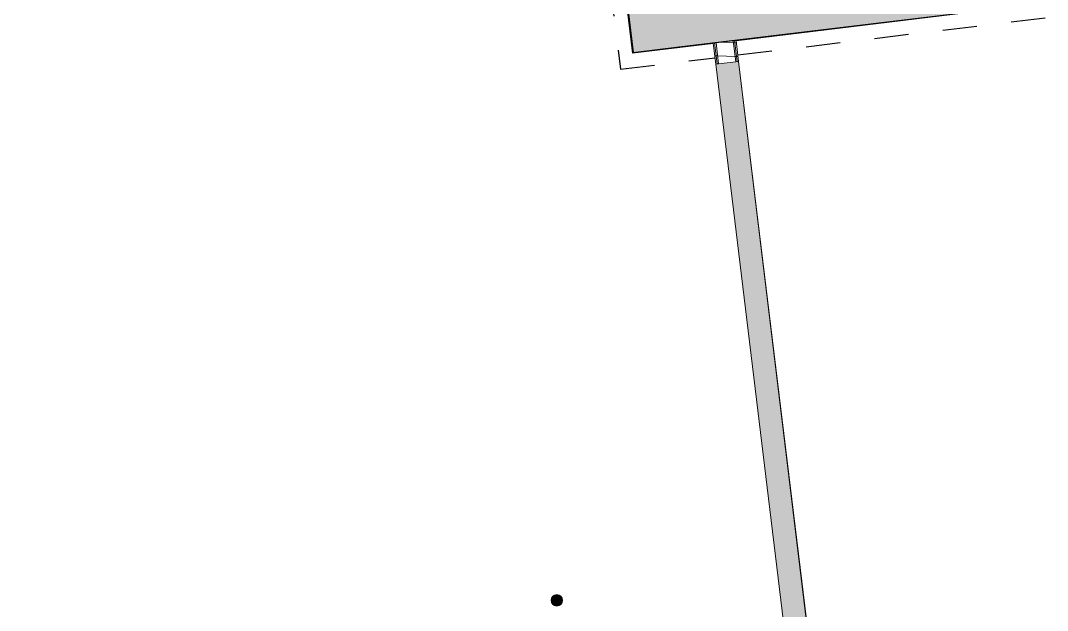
# Model space of a CAD drawing. Header units: metres. Extents: x 400403 to 400526, y 4543947 to 4544120.
# Drawn here: x 400467.5 to 400476.46, y 4543979.72 to 4543984.86 of the extents above; entities that cross this region are included whole.
import ezdxf

# ---------------------------------------------------------------- set-up
doc = ezdxf.new("R2010")
doc.units = ezdxf.units.M
doc.linetypes.add('Dash', pattern=[0.6, 0.3, -0.3])
doc.linetypes.add('Hidden', pattern=[0.6000000000000001, 0.4, -0.2])
doc.layers.add('A_AREA', color=4, linetype='Dash', lineweight=60, true_color=0x00ffff)
doc.layers.add('A_RC', color=7, linetype='Continuous', lineweight=15, true_color=0x007f00)
for name, color, linetype, lineweight in [('A_ELEVATION_2', 7, 'Continuous', 18), ('A_HATCH', 7, 'Continuous', 18), ('A_TEXT_40', 7, 'Continuous', 5), ('A_WALL', 7, 'Continuous', 15), ('G-PLANOTM', 7, 'Continuous', 13)]:
    doc.layers.add(name, color=color, linetype=linetype, lineweight=lineweight)
pattern_1 = [(45, (0, 0), (-0.08838834764831845, 0.08838834764831845), []), (45, (0.08800000000000001, 0), (-0.08838834764831845, 0.08838834764831845), [0.063, -0.031])]
pattern_2 = [(45, (0, 0), (-0.08485281374238571, 0.08485281374238571), [])]

# ---------------------------------------------------------------- blocks, each defined once
blk = doc.blocks.new('M09-PRT-S24-ZZ-M3-ARC-01_rvt-1-PERON KAT _1_10 _-3_21_ KOTU TUĞLA DUVAR PLANI - 2_2')
at = {"layer": 'A_HATCH', "lineweight": 5, "true_color": 0x787878}
h = blk.add_hatch(dxfattribs=at)
h.set_pattern_fill('FP_3', color=8, style=0, pattern_type=2)
h.set_pattern_definition(pattern_2)
h.paths.add_polyline_path([(135.0828413775882, -20.99342981868733), (135.1710074648608, -20.8720760340119), (135.0197675523105, -20.76219704371374), (134.931601465038, -20.88355082838918)], flags=0)
h.paths.add_polyline_path([(130.061269573397, -17.34515185918493), (130.1494356606695, -17.2237980745095), (129.9998878086565, -17.11514840192395), (129.9117217213839, -17.23650218659938)], flags=0)
at = {"layer": 'A_WALL', "lineweight": 5, "true_color": 0xc0c0c0}
for points in [[(129.8970273735052, -17.2567278173786), (130.0145821565352, -17.0949227711447), (130.012352033622, -17.09330253975327), (129.8947949831519, -17.25510593864413)], [(134.9169071171592, -20.90377645916841), (135.0344619001892, -20.74197141293449), (130.1641300085483, -17.20357244373025), (130.0465752255183, -17.36537748996415), (134.9101171516186, -20.89884340581512)]]:
    blk.add_hatch(color=9, dxfattribs=at).paths.add_polyline_path(points, flags=0)
at = {"layer": 'A_WALL', "true_color": 0x787878}
h = blk.add_hatch(dxfattribs=at)
h.set_pattern_fill('FP_3', color=8, style=0, pattern_type=2)
h.set_pattern_definition(pattern_2)
h.paths.add_polyline_path([(135.1783546388002, -20.86196321862228), (135.1857018127396, -20.85185040323267), (135.0344619001892, -20.7419714129345), (135.0271147262499, -20.75208422832413), (135.1051261652191, -20.80876118615292)], flags=0)
h.paths.add_polyline_path([(130.1567828346089, -17.21368525911988), (130.1641300085483, -17.20357244373027), (130.0145821565352, -17.0949227711447), (130.0072349825959, -17.10503558653432)], flags=0)
h = blk.add_hatch(dxfattribs=at)
h.set_pattern_fill('FP_3', color=8, style=0, pattern_type=2)
h.set_pattern_definition(pattern_2)
h.paths.add_polyline_path([(135.1710074648608, -20.8720760340119), (135.1783546388002, -20.86196321862228), (135.0271147262499, -20.75208422832413), (135.0197675523105, -20.76219704371374), (135.1051261652191, -20.82421187856449)], flags=0)
h.paths.add_polyline_path([(130.1494356606695, -17.2237980745095), (130.1567828346089, -17.21368525911988), (130.0072349825959, -17.10503558653432), (129.9998878086565, -17.11514840192395)], flags=0)
h = blk.add_hatch(dxfattribs=at)
h.set_pattern_fill('FP_3', color=8, style=0, pattern_type=2)
h.set_pattern_definition(pattern_2)
h.paths.add_polyline_path([(135.0681470297095, -21.01365544946659), (135.0754942036488, -21.00354263407698), (134.9242542910986, -20.89366364377879), (134.9169071171592, -20.90377645916841)], flags=0)
h.paths.add_polyline_path([(130.0465752255183, -17.36537748996418), (130.0539223994576, -17.35526467457456), (129.9043745474446, -17.24661500198899), (129.8970273735052, -17.25672781737861)], flags=0)
h = blk.add_hatch(dxfattribs=at)
h.set_pattern_fill('FP_3', color=8, style=0, pattern_type=2)
h.set_pattern_definition(pattern_2)
h.paths.add_polyline_path([(135.0754942036488, -21.00354263407698), (135.0828413775882, -20.99342981868733), (134.931601465038, -20.88355082838918), (134.9242542910986, -20.89366364377879)], flags=0)
h.paths.add_polyline_path([(130.0539223994576, -17.35526467457456), (130.061269573397, -17.34515185918493), (129.9117217213839, -17.23650218659938), (129.9043745474446, -17.24661500198899)], flags=0)
at = {"layer": 'G-PLANOTM', "linetype": 'Hidden', "lineweight": 5, "true_color": 0x787878}
h = blk.add_hatch(dxfattribs=at)
h.set_pattern_fill('FP_1', color=8, style=0, pattern_type=2)
h.set_pattern_definition(pattern_1)
h.paths.add_polyline_path([(134.1412479742359, -29.6089269886127), (134.3779785943796, -29.28309524302497), (130.8966542496296, -26.75376505278377), (130.6599236294859, -27.07959679837148), (133.9790086187555, -29.49105319714001)], flags=0)
h.paths.add_polyline_path([(138.1362405245605, -24.11029146992896), (138.3729711447015, -23.7844597243449), (134.8916467999516, -21.25512953410367), (134.6549161798105, -21.58096127968773), (138.108106289122, -24.08985075139002)], flags=0)
h.paths.add_polyline_path([(125.4873174033058, -23.32147839442627), (125.7240480234495, -22.99564664883854), (117.9112709524608, -17.31933184494001), (117.6745403323171, -17.64516359052775), (125.3454407625345, -23.21839898117536)], flags=0)
h.paths.add_polyline_path([(129.4823099536304, -17.82284287574255), (129.7190405737714, -17.49701113015848), (128.216711112608, -16.40550488554782), (128.1830907608495, -16.54449752862014), (128.1438207743698, -16.68200080509919), (128.0989667077045, -16.81778517674841), (129.4745384329011, -17.81719653542543)], flags=0)
h.paths.add_polyline_path([(122.6704436496562, -12.87373231081864), (122.7857215922579, -12.78911388002414), (122.9043598861741, -12.70927505427352), (123.0261604850349, -12.63434911085109), (121.9062635027827, -11.82069632625998), (121.6695328826416, -12.14652807184403), (122.3619000463445, -12.64956226126866)], flags=0)
h = blk.add_hatch(dxfattribs=at)
h.set_pattern_fill('FP_1', color=8, style=0, pattern_type=2)
h.set_pattern_definition(pattern_1)
h.paths.add_polyline_path([(127.1122468225094, -32.64776968242711), (130.9857625666644, -27.31633264351168), (130.6599236294859, -27.07959679837147), (126.7864078853309, -32.41103383728689), (127.0346170822299, -32.59136837467607)], flags=0)
h.paths.add_polyline_path([(121.6138016591508, -28.65291543334167), (125.4873174033058, -23.32147839442628), (125.1614784661237, -23.0847425492834), (121.2879627219687, -28.4161795881988), (121.5917156076558, -28.63686897765484)], flags=0)
h.paths.add_polyline_path([(135.21748573713, -21.49186537924387), (138.8562134154608, -16.48358638927134), (138.5303744782823, -16.24685054413112), (134.8916467999515, -21.25512953410366), (135.1931043235056, -21.47415124535287)], flags=0)
h.paths.add_polyline_path([(129.7190405737715, -17.49701113015849), (133.3577682521022, -12.48873214018594), (133.0319293149201, -12.25199629504308), (129.3932016365893, -17.26027528501563), (129.5801584177356, -17.39610733741734)], flags=0)
at = {"layer": 'A_AREA', "lineweight": 25}
for p, q in [((130.1185249293763, -17.17043939064013), (133.8416861352853, -12.05095340451436)), ((121.6103248767656, -12.26344103141645), (129.5119622353597, -18.0044857936796)), ((129.5119622353597, -18.0044857936796), (130.0008926703047, -17.33218814889369))]:
    blk.add_line(p, q, dxfattribs=at)
at = {"layer": 'A_ELEVATION_2', "color": 8, "lineweight": 5, "true_color": 0x808080}
for p, q in [((130.0145821565351, -17.09492277114468), (130.0072349825957, -17.1050355865343)), ((130.1641300085482, -17.20357244373025), (130.0145821565351, -17.09492277114468)), ((130.0072349825957, -17.1050355865343), (129.9998878086564, -17.11514840192394)), ((129.9043745474444, -17.24661500198898), (129.8970273735051, -17.25672781737859)), ((129.8970273735051, -17.25672781737859), (130.0465752255182, -17.36537748996416)), ((129.9117217213838, -17.23650218659936), (129.9043745474444, -17.24661500198898)), ((130.1494356606694, -17.22379807450949), (130.1567828346088, -17.21368525911986)), ((130.1567828346088, -17.21368525911986), (130.1641300085482, -17.20357244373025)), ((130.0465752255182, -17.36537748996416), (130.0539223994575, -17.35526467457455)), ((130.0539223994575, -17.35526467457455), (130.0612695733969, -17.34515185918492))]:
    blk.add_line(p, q, dxfattribs=at)
at = {"layer": 'A_ELEVATION_2', "color": 8, "lineweight": 13, "true_color": 0x808080}
for p, q in [((129.9998878086564, -17.11514840192393), (130.1494356606694, -17.22379807450949)), ((130.0072349825957, -17.10503558653431), (130.1567828346088, -17.21368525911986)), ((129.9043745474444, -17.24661500198898), (130.0539223994575, -17.35526467457455)), ((129.9117217213838, -17.23650218659936), (130.0612695733969, -17.34515185918492))]:
    blk.add_line(p, q, dxfattribs=at)
at = {"layer": 'A_RC'}
for p, q in [((133.6205194463451, -12.13739446342235), (130.0172539793548, -17.09686390684578)), ((129.4823272456736, -17.83312739186123), (127.7568140663561, -16.57948094395327)), ((129.8996969288849, -17.25866730573638), (129.4823272456736, -17.83312739186123)), ((130.163836121527, -17.20397695643338), (135.0341680132294, -20.74237592555306)), ((134.9169071171591, -20.90377645916839), (130.0465752255182, -17.36537748996378))]:
    blk.add_line(p, q, dxfattribs=at)
at = {"layer": 'A_WALL'}
for p, q in [((130.0119492614385, -17.09300991725646), (130.0145821565351, -17.09492277114468)), ((129.8970273735051, -17.2567278173786), (129.8943918605684, -17.25481306157432)), ((130.1641300085482, -17.20357244373023), (135.0344619001891, -20.74197141293447)), ((134.9169071171591, -20.9037764591684), (130.0465752255181, -17.36537748996415))]:
    blk.add_line(p, q, dxfattribs=at)
at = {"layer": 'A_WALL', "color": 8, "lineweight": 5, "true_color": 0x808080}
for p, q in [((129.9998878086564, -17.11514840192394), (129.9117217213838, -17.23650218659936)), ((130.0612695733969, -17.34515185918492), (130.1494356606694, -17.22379807450949))]:
    blk.add_line(p, q, dxfattribs=at)
at = {"layer": 'G-PLANOTM', "lineweight": 25}
for p, q in [((129.7190405737713, -17.49701113015847), (133.3577682521021, -12.48873214018593)), ((128.0989667077044, -16.81778517674839), (129.4823099536302, -17.82284287574253)), ((129.4823099536302, -17.82284287574253), (129.7190405737713, -17.49701113015847))]:
    blk.add_line(p, q, dxfattribs=at)
at = {"layer": 'G-PLANOTM', "linetype": 'Hidden'}
blk.add_open_spline([(129.4834255244949, -17.83105767271348), (129.4829538185862, -17.82806467156791), (129.4825002474221, -17.82518478106926), (129.4820640114232, -17.82241356477605)], degree=3, dxfattribs=at)

msp = doc.modelspace()

# ---------------------------------------------------------------- hatches: boundary and pattern name
at = {"layer": 'A_TEXT_40'}
h = msp.add_hatch(color=256, dxfattribs=at)
edge = h.paths.add_edge_path(flags=0)
edge.add_arc((400472.1775745648, 4543979.807890323), 0.04999999999954113, -47.07600604230347, 312.9239939576965)

# ---------------------------------------------------------------- linework, layer by layer
msp.add_circle((400472.1775745648, 4543979.807890323), 0.04999999999954113, dxfattribs=at)

# ---------------------------------------------------------------- block references
at = {"lineweight": 5, "rotation": 312.9239939576965}
msp.add_blockref('M09-PRT-S24-ZZ-M3-ARC-01_rvt-1-PERON KAT _1_10 _-3_21_ KOTU TUĞLA DUVAR PLANI - 2_2', (400397.7144573492, 4544091.538091335), dxfattribs=at)

doc.saveas('drawing.dxf')
